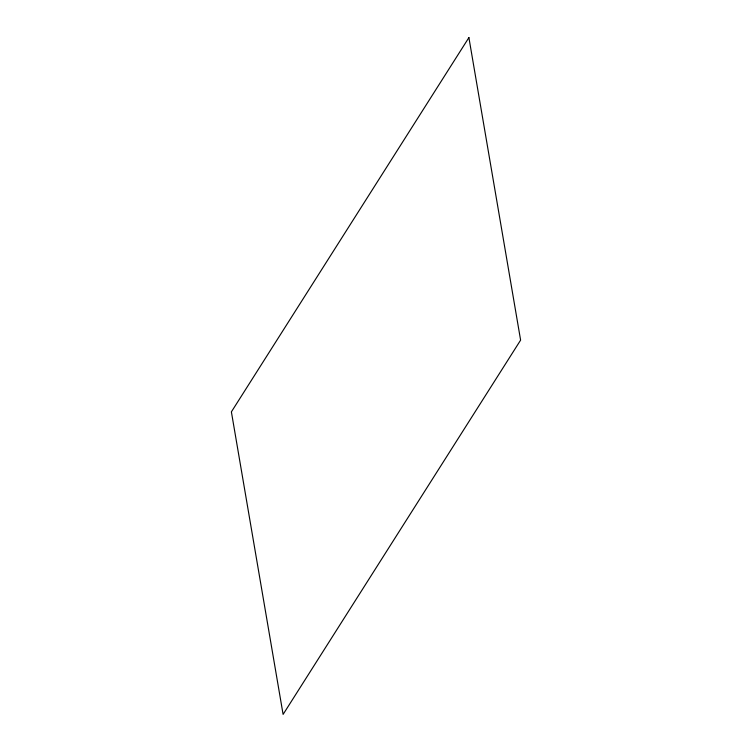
<?xml version="1.0" encoding="UTF-8"?>
<svg xmlns="http://www.w3.org/2000/svg" width="752" height="752" viewBox="0 0 752 752"><rect width="100%" height="100%" fill="white"/><g stroke="black" fill="none" stroke-linecap="round" stroke-linejoin="round"><path stroke-width="1.13" d="M468.9 37.6L231.39 411.861L283.1 714.4L520.61 340.139L468.9 37.6"/></g></svg>
